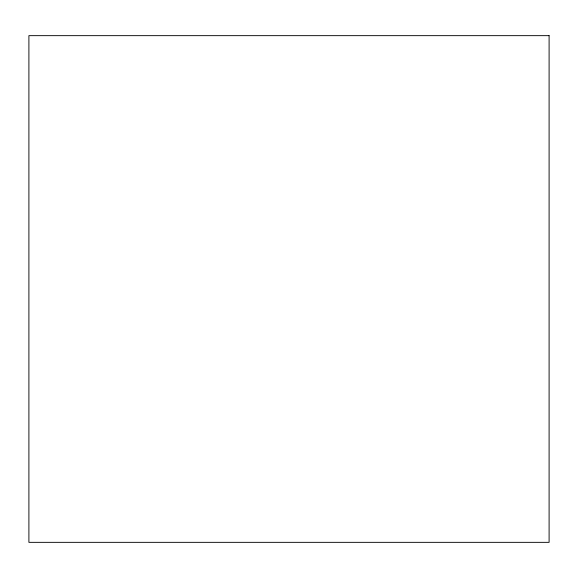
<?xml version="1.0" encoding="UTF-8"?>
<svg xmlns="http://www.w3.org/2000/svg" width="578" height="578" viewBox="0 0 578 578"><rect width="100%" height="100%" fill="white"/><g stroke="black" fill="none" stroke-linecap="round" stroke-linejoin="round"><path stroke-width="0.87" d="M549.1 35.655L28.9 35.655L28.9 542.345L549.1 542.345L549.1 35.655"/></g></svg>
